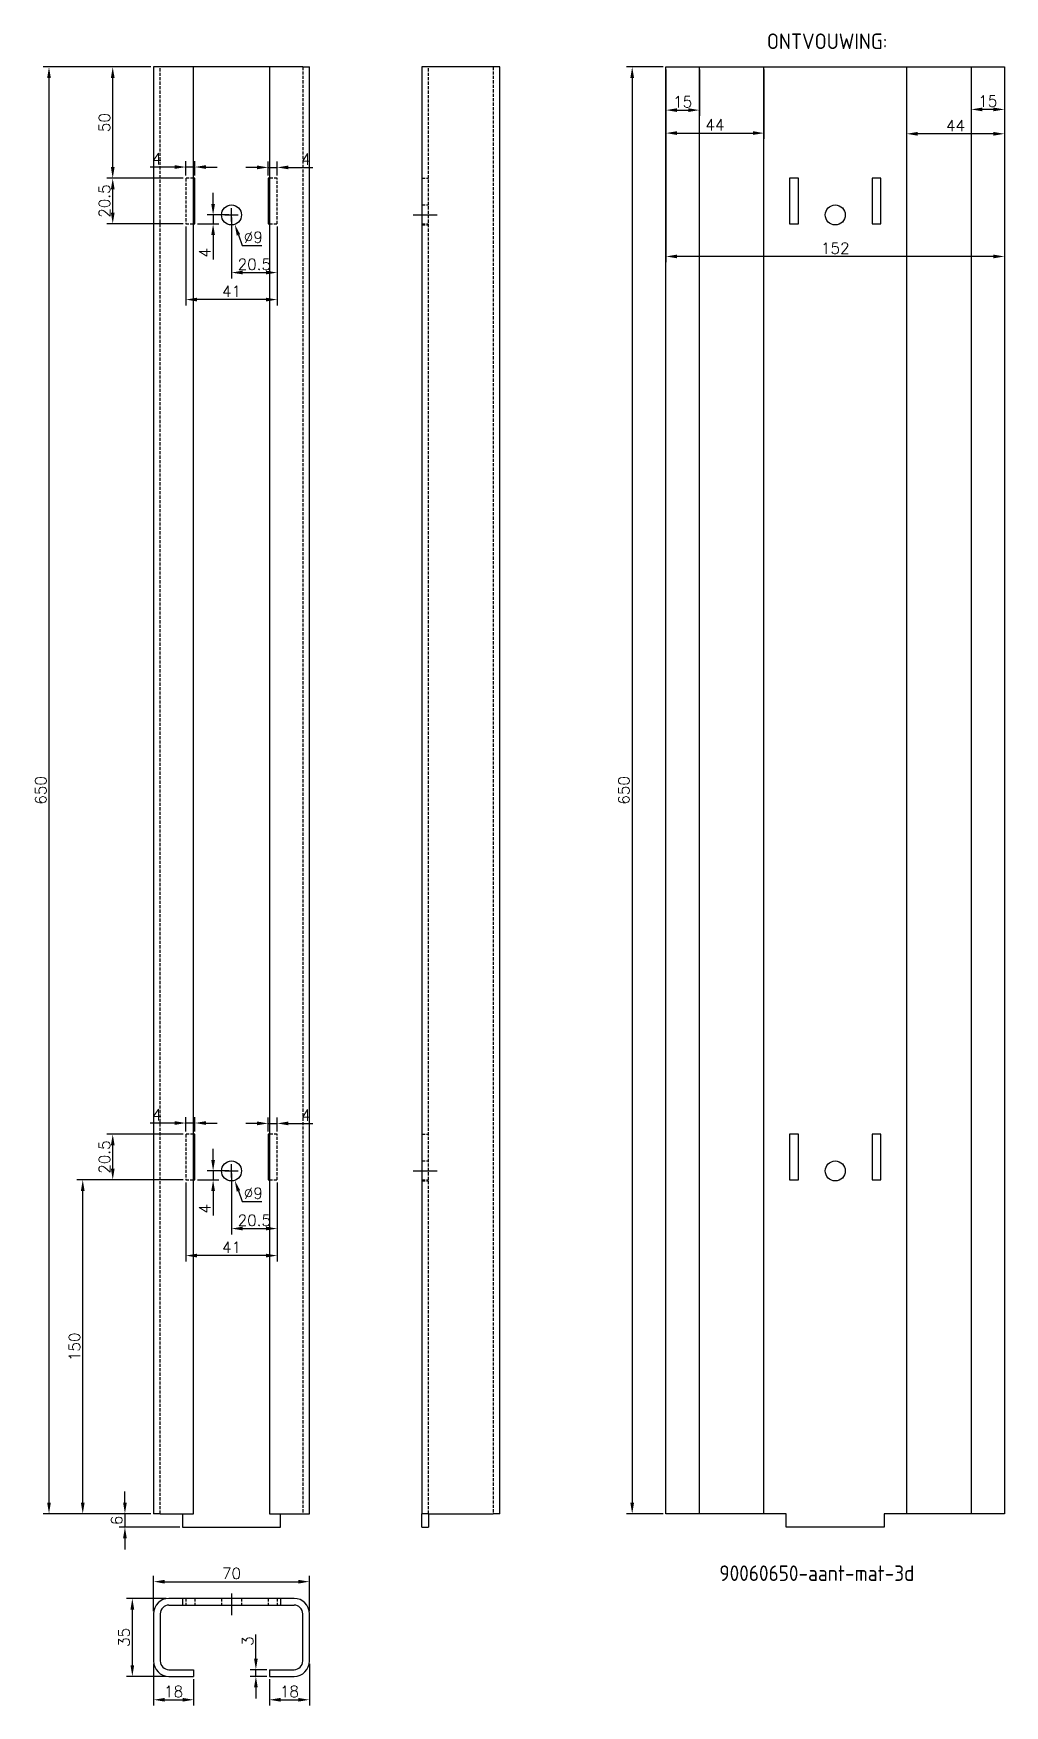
# Model space of a CAD drawing. Extents: x 3843 to 4279, y 414 to 1165.
import ezdxf

# ---------------------------------------------------------------- set-up
doc = ezdxf.new("R2010")
doc.units = 0
doc.linetypes.add('Aslijn', pattern=[28.575, 19.05, -3.175, 3.175, -3.175])
doc.linetypes.add('Streeplijn', pattern=[10, 7, -3])
doc.layers.get('DEFPOINTS').update_dxf_attribs({"linetype": 'CONTINUOUS'})
for name, color, linetype in [('50VOL', 13, 'CONTINUOUS'), ('70VOL', 5, 'CONTINUOUS'), ('7A', 4, 'Aslijn'), ('AM_3', 6, 'Streeplijn'), ('BRANDLIJN', 93, 'CONTINUOUS')]:
    doc.layers.add(name, color=color, linetype=linetype)
doc.styles.add('ROMANS', font='romans.shx')
doc.styles.get("Standard").update_dxf_attribs({"font": 'isocp.shx'})
doc.dimstyles.new('1_OP_02$0', dxfattribs={"dimscale": 2, "dimtxt": 2.5, "dimasz": 2.5, "dimexe": 1.3, "dimexo": 0.6, "dimgap": 0.6, "dimtad": 1, "dimdec": 1, "dimdsep": 46, "dimtxsty": 'ROMANS', "dimcen": -1.5, "dimclrd": 150, "dimclre": 150, "dimclrt": 5, "dimadec": 0, "dimazin": 0, "dimtfac": 1, "dimtdec": 1, "dimtmove": 0, "dimatfit": 3, "dimfxl": 0, "dimtolj": 1, "dimtzin": 0, "dimarcsym": 0})
doc.dimstyles.new('1_OP_02$3', dxfattribs={"dimscale": 2, "dimtxt": 2.5, "dimasz": 2.5, "dimexe": 1.3, "dimexo": 0.6, "dimgap": 0.6, "dimtad": 1, "dimtoh": 1, "dimdec": 1, "dimdsep": 46, "dimtxsty": 'ROMANS', "dimcen": -1.5, "dimclrd": 150, "dimclre": 150, "dimclrt": 5, "dimadec": 0, "dimazin": 0, "dimtfac": 1, "dimtdec": 1, "dimtofl": 0, "dimtmove": 0, "dimatfit": 0, "dimfxl": 0, "dimtolj": 1, "dimtzin": 0, "dimarcsym": 0})

# ---------------------------------------------------------------- blocks, each defined once
blk = doc.blocks.new('*D0')
at = {"layer": '70VOL', "color": 150, "lineweight": -2}
for p, q in [((3897.3, 456.6), (3897.3, 472.44)), ((3902.3, 469.84), (3962.3, 469.84)), ((3967.3, 456.6), (3967.3, 472.44))]:
    blk.add_line(p, q, dxfattribs=at)
at = {"layer": '70VOL', "color": 150}
for points in [[(3902.3, 470.67), (3902.3, 469), (3897.3, 469.84)], [(3962.3, 470.67), (3962.3, 469), (3967.3, 469.84)]]:
    blk.add_solid(points, dxfattribs=at)
at = {"layer": 'DEFPOINTS', "color": 0}
for p in [(3967.3, 469.84), (3897.3, 455.4), (3967.3, 455.4)]:
    blk.add_point(p, dxfattribs=at)
at = {"layer": '70VOL', "color": 5, "insert": (3932.3, 473.54), "char_height": 5, "attachment_point": 5, "style": 'ROMANS'}
blk.add_mtext('\\A1;70', dxfattribs=at)
blk = doc.blocks.new('*D1')
at = {"layer": '70VOL', "color": 150, "lineweight": -2}
for p, q in [((3903, 462.3), (3885.17, 462.3)), ((3887.77, 457.3), (3887.77, 432.3)), ((3903, 427.3), (3885.17, 427.3))]:
    blk.add_line(p, q, dxfattribs=at)
at = {"layer": '70VOL', "color": 150}
for points in [[(3886.94, 457.3), (3888.61, 457.3), (3887.77, 462.3)], [(3886.94, 432.3), (3888.61, 432.3), (3887.77, 427.3)]]:
    blk.add_solid(points, dxfattribs=at)
at = {"layer": 'DEFPOINTS', "color": 0}
for p in [(3904.2, 462.3), (3887.77, 427.3), (3904.2, 427.3)]:
    blk.add_point(p, dxfattribs=at)
at = {"layer": '70VOL', "color": 5, "insert": (3884.07, 444.8), "char_height": 5, "attachment_point": 5, "rotation": 90, "style": 'ROMANS'}
blk.add_mtext('\\A1;35', dxfattribs=at)
blk = doc.blocks.new('*D2')
at = {"layer": '70VOL', "color": 150, "lineweight": -2}
for p, q in [((3897.3, 433), (3897.3, 414.18)), ((3915.3, 426.1), (3915.3, 414.18)), ((3902.3, 416.78), (3910.3, 416.78))]:
    blk.add_line(p, q, dxfattribs=at)
at = {"layer": '70VOL', "color": 150}
for points in [[(3902.3, 417.61), (3902.3, 415.95), (3897.3, 416.78)], [(3910.3, 417.61), (3910.3, 415.95), (3915.3, 416.78)]]:
    blk.add_solid(points, dxfattribs=at)
at = {"layer": 'DEFPOINTS', "color": 0}
for p in [(3897.3, 434.2), (3915.3, 427.3), (3915.3, 416.78)]:
    blk.add_point(p, dxfattribs=at)
at = {"layer": '70VOL', "color": 5, "insert": (3906.3, 420.48), "char_height": 5, "attachment_point": 5, "style": 'ROMANS'}
blk.add_mtext('\\A1;18', dxfattribs=at)
blk = doc.blocks.new('*D3')
at = {"layer": '70VOL', "color": 150, "lineweight": -2}
for p, q in [((3967.3, 433), (3967.3, 414.18)), ((3949.3, 426.1), (3949.3, 414.18)), ((3954.3, 416.78), (3962.3, 416.78))]:
    blk.add_line(p, q, dxfattribs=at)
at = {"layer": '70VOL', "color": 150}
for points in [[(3954.3, 417.61), (3954.3, 415.95), (3949.3, 416.78)], [(3962.3, 417.61), (3962.3, 415.95), (3967.3, 416.78)]]:
    blk.add_solid(points, dxfattribs=at)
at = {"layer": 'DEFPOINTS', "color": 0}
for p in [(3967.3, 434.2), (3949.3, 427.3), (3967.3, 416.78)]:
    blk.add_point(p, dxfattribs=at)
at = {"layer": '70VOL', "color": 5, "insert": (3958.3, 420.48), "char_height": 5, "attachment_point": 5, "style": 'ROMANS'}
blk.add_mtext('\\A1;18', dxfattribs=at)
blk = doc.blocks.new('*D4')
at = {"layer": '70VOL', "color": 150, "lineweight": -2}
for p, q in [((3943.25, 435.3), (3943.25, 446.03)), ((3948.1, 430.3), (3940.65, 430.3)), ((3943.25, 427.3), (3943.25, 430.3)), ((3948.1, 427.3), (3940.65, 427.3)), ((3943.25, 422.3), (3943.25, 417.3))]:
    blk.add_line(p, q, dxfattribs=at)
at = {"layer": '70VOL', "color": 150}
for points in [[(3942.42, 435.3), (3944.08, 435.3), (3943.25, 430.3)], [(3942.42, 422.3), (3944.08, 422.3), (3943.25, 427.3)]]:
    blk.add_solid(points, dxfattribs=at)
at = {"layer": 'DEFPOINTS', "color": 0}
for p in [(3943.25, 430.3), (3949.3, 430.3), (3949.3, 427.3)]:
    blk.add_point(p, dxfattribs=at)
at = {"layer": '70VOL', "color": 5, "insert": (3939.55, 443.16), "char_height": 5, "attachment_point": 5, "rotation": 90, "style": 'ROMANS'}
blk.add_mtext('\\A1;3', dxfattribs=at)
blk = doc.blocks.new('*D5')
at = {"layer": '70VOL', "color": 150, "lineweight": -2}
for p, q in [((3929.3, 1083.85), (3935.3, 1083.85)), ((3932.3, 1080.85), (3932.3, 1086.85)), ((3935.42, 1074.88), (3937.05, 1070.15)), ((3937.05, 1070.15), (3945.87, 1070.15))]:
    blk.add_line(p, q, dxfattribs=at)
at = {"layer": '70VOL', "color": 150}
blk.add_solid([(3936.2, 1075.15), (3934.63, 1074.6), (3933.78, 1079.6)], dxfattribs=at)
at = {"layer": 'DEFPOINTS', "color": 0}
for p in [(3930.83, 1088.1), (3933.78, 1079.6)]:
    blk.add_point(p, dxfattribs=at)
at = {"layer": '70VOL', "color": 5, "insert": (3942.06, 1073.85), "char_height": 5, "attachment_point": 5, "style": 'ROMANS'}
blk.add_mtext('\\A1;∅9', dxfattribs=at)
blk = doc.blocks.new('*D6')
at = {"layer": '70VOL', "color": 150, "lineweight": -2}
for p, q in [((3932.3, 1082.65), (3932.3, 1055.38)), ((3952.8, 1078.65), (3952.8, 1055.38)), ((3937.3, 1057.98), (3947.8, 1057.98))]:
    blk.add_line(p, q, dxfattribs=at)
at = {"layer": '70VOL', "color": 150}
for points in [[(3937.3, 1058.82), (3937.3, 1057.15), (3932.3, 1057.98)], [(3947.8, 1058.82), (3947.8, 1057.15), (3952.8, 1057.98)]]:
    blk.add_solid(points, dxfattribs=at)
at = {"layer": 'DEFPOINTS', "color": 0}
for p in [(3932.3, 1083.85), (3952.8, 1079.85), (3952.8, 1057.98)]:
    blk.add_point(p, dxfattribs=at)
at = {"layer": '70VOL', "color": 5, "insert": (3942.55, 1061.68), "char_height": 5, "attachment_point": 5, "style": 'ROMANS'}
blk.add_mtext('\\A1;20.5', dxfattribs=at)
blk = doc.blocks.new('*D7')
at = {"layer": '70VOL', "color": 150, "lineweight": -2}
for p, q in [((3911.8, 1078.65), (3911.8, 1043.24)), ((3952.8, 1078.65), (3952.8, 1043.24)), ((3947.8, 1045.84), (3916.8, 1045.84))]:
    blk.add_line(p, q, dxfattribs=at)
at = {"layer": '70VOL', "color": 150}
for points in [[(3916.8, 1046.68), (3916.8, 1045.01), (3911.8, 1045.84)], [(3947.8, 1046.68), (3947.8, 1045.01), (3952.8, 1045.84)]]:
    blk.add_solid(points, dxfattribs=at)
at = {"layer": 'DEFPOINTS', "color": 0}
for p in [(3911.8, 1079.85), (3952.8, 1079.85), (3911.8, 1045.84)]:
    blk.add_point(p, dxfattribs=at)
at = {"layer": '70VOL', "color": 5, "insert": (3932.3, 1049.54), "char_height": 5, "attachment_point": 5, "style": 'ROMANS'}
blk.add_mtext('\\A1;41', dxfattribs=at)
blk = doc.blocks.new('*D8')
at = {"layer": '70VOL', "color": 150, "lineweight": -2}
for p, q in [((3906.8, 1105.4), (3895.83, 1105.4)), ((3911.8, 1101.55), (3911.8, 1108)), ((3915.8, 1105.4), (3911.8, 1105.4)), ((3915.8, 1101.55), (3915.8, 1108)), ((3920.8, 1105.4), (3925.8, 1105.4))]:
    blk.add_line(p, q, dxfattribs=at)
at = {"layer": '70VOL', "color": 150}
for points in [[(3906.8, 1106.23), (3906.8, 1104.57), (3911.8, 1105.4)], [(3920.8, 1106.23), (3920.8, 1104.57), (3915.8, 1105.4)]]:
    blk.add_solid(points, dxfattribs=at)
at = {"layer": 'DEFPOINTS', "color": 0}
for p in [(3911.8, 1105.4), (3911.8, 1100.35), (3915.8, 1100.35)]:
    blk.add_point(p, dxfattribs=at)
at = {"layer": '70VOL', "color": 5, "insert": (3898.82, 1109.1), "char_height": 5, "attachment_point": 5, "style": 'ROMANS'}
blk.add_mtext('\\A1;4', dxfattribs=at)
blk = doc.blocks.new('*D9')
at = {"layer": '70VOL', "color": 150, "lineweight": -2}
for p, q in [((3943.8, 1105.22), (3938.8, 1105.22)), ((3948.8, 1101.55), (3948.8, 1107.82)), ((3948.8, 1105.22), (3952.8, 1105.22)), ((3952.8, 1101.55), (3952.8, 1107.82)), ((3957.8, 1105.22), (3968.78, 1105.22))]:
    blk.add_line(p, q, dxfattribs=at)
at = {"layer": '70VOL', "color": 150}
for points in [[(3943.8, 1106.06), (3943.8, 1104.39), (3948.8, 1105.22)], [(3957.8, 1106.06), (3957.8, 1104.39), (3952.8, 1105.22)]]:
    blk.add_solid(points, dxfattribs=at)
at = {"layer": 'DEFPOINTS', "color": 0}
for p in [(3952.8, 1105.22), (3948.8, 1100.35), (3952.8, 1100.35)]:
    blk.add_point(p, dxfattribs=at)
at = {"layer": '70VOL', "color": 5, "insert": (3965.79, 1108.92), "char_height": 5, "attachment_point": 5, "style": 'ROMANS'}
blk.add_mtext('\\A1;4', dxfattribs=at)
blk = doc.blocks.new('*D10')
at = {"layer": '70VOL', "color": 150, "lineweight": -2}
for p, q in [((3910.6, 1100.35), (3876.37, 1100.35)), ((3878.97, 1084.85), (3878.97, 1095.35)), ((3910.6, 1079.85), (3876.37, 1079.85))]:
    blk.add_line(p, q, dxfattribs=at)
at = {"layer": '70VOL', "color": 150}
for points in [[(3878.14, 1095.35), (3879.81, 1095.35), (3878.97, 1100.35)], [(3878.14, 1084.85), (3879.81, 1084.85), (3878.97, 1079.85)]]:
    blk.add_solid(points, dxfattribs=at)
at = {"layer": 'DEFPOINTS', "color": 0}
for p in [(3878.97, 1100.35), (3911.8, 1100.35), (3911.8, 1079.85)]:
    blk.add_point(p, dxfattribs=at)
at = {"layer": '70VOL', "color": 5, "insert": (3875.27, 1090.1), "char_height": 5, "attachment_point": 5, "rotation": 90, "style": 'ROMANS'}
blk.add_mtext('\\A1;20.5', dxfattribs=at)
blk = doc.blocks.new('*D11')
at = {"layer": '70VOL', "color": 150, "lineweight": -2}
for p, q in [((3924.04, 1088.85), (3924.04, 1093.85)), ((3931.1, 1083.85), (3921.44, 1083.85)), ((3924.04, 1083.85), (3924.04, 1079.85)), ((3917, 1079.85), (3926.64, 1079.85)), ((3924.04, 1074.85), (3924.04, 1063.88))]:
    blk.add_line(p, q, dxfattribs=at)
at = {"layer": '70VOL', "color": 150}
for points in [[(3923.21, 1088.85), (3924.87, 1088.85), (3924.04, 1083.85)], [(3923.21, 1074.85), (3924.87, 1074.85), (3924.04, 1079.85)]]:
    blk.add_solid(points, dxfattribs=at)
at = {"layer": 'DEFPOINTS', "color": 0}
for p in [(3932.3, 1083.85), (3915.8, 1079.85), (3924.04, 1079.85)]:
    blk.add_point(p, dxfattribs=at)
at = {"layer": '70VOL', "color": 5, "insert": (3920.34, 1066.87), "char_height": 5, "attachment_point": 5, "rotation": 90, "style": 'ROMANS'}
blk.add_mtext('\\A1;4', dxfattribs=at)
blk = doc.blocks.new('*D12')
at = {"layer": '70VOL', "color": 150, "lineweight": -2}
for p, q in [((3929.3, 654.35), (3935.3, 654.35)), ((3932.3, 651.35), (3932.3, 657.35)), ((3935.42, 645.38), (3937.05, 640.65)), ((3937.05, 640.65), (3945.87, 640.65))]:
    blk.add_line(p, q, dxfattribs=at)
at = {"layer": '70VOL', "color": 150}
blk.add_solid([(3936.2, 645.65), (3934.63, 645.1), (3933.78, 650.1)], dxfattribs=at)
at = {"layer": 'DEFPOINTS', "color": 0}
for p in [(3930.83, 658.6), (3933.78, 650.1)]:
    blk.add_point(p, dxfattribs=at)
at = {"layer": '70VOL', "color": 5, "insert": (3942.06, 644.35), "char_height": 5, "attachment_point": 5, "style": 'ROMANS'}
blk.add_mtext('\\A1;∅9', dxfattribs=at)
blk = doc.blocks.new('*D13')
at = {"layer": '70VOL', "color": 150, "lineweight": -2}
for p, q in [((3932.3, 653.15), (3932.3, 625.88)), ((3952.8, 649.15), (3952.8, 625.88)), ((3937.3, 628.48), (3947.8, 628.48))]:
    blk.add_line(p, q, dxfattribs=at)
at = {"layer": '70VOL', "color": 150}
for points in [[(3937.3, 629.32), (3937.3, 627.65), (3932.3, 628.48)], [(3947.8, 629.32), (3947.8, 627.65), (3952.8, 628.48)]]:
    blk.add_solid(points, dxfattribs=at)
at = {"layer": 'DEFPOINTS', "color": 0}
for p in [(3932.3, 654.35), (3952.8, 650.35), (3952.8, 628.48)]:
    blk.add_point(p, dxfattribs=at)
at = {"layer": '70VOL', "color": 5, "insert": (3942.55, 632.18), "char_height": 5, "attachment_point": 5, "style": 'ROMANS'}
blk.add_mtext('\\A1;20.5', dxfattribs=at)
blk = doc.blocks.new('*D14')
at = {"layer": '70VOL', "color": 150, "lineweight": -2}
for p, q in [((3911.8, 649.15), (3911.8, 613.74)), ((3952.8, 649.15), (3952.8, 613.74)), ((3947.8, 616.34), (3916.8, 616.34))]:
    blk.add_line(p, q, dxfattribs=at)
at = {"layer": '70VOL', "color": 150}
for points in [[(3916.8, 617.18), (3916.8, 615.51), (3911.8, 616.34)], [(3947.8, 617.18), (3947.8, 615.51), (3952.8, 616.34)]]:
    blk.add_solid(points, dxfattribs=at)
at = {"layer": 'DEFPOINTS', "color": 0}
for p in [(3911.8, 650.35), (3952.8, 650.35), (3911.8, 616.34)]:
    blk.add_point(p, dxfattribs=at)
at = {"layer": '70VOL', "color": 5, "insert": (3932.3, 620.04), "char_height": 5, "attachment_point": 5, "style": 'ROMANS'}
blk.add_mtext('\\A1;41', dxfattribs=at)
blk = doc.blocks.new('*D15')
at = {"layer": '70VOL', "color": 150, "lineweight": -2}
for p, q in [((3911.8, 672.05), (3911.8, 678.5)), ((3915.8, 672.05), (3915.8, 678.5)), ((3906.8, 675.9), (3895.83, 675.9)), ((3915.8, 675.9), (3911.8, 675.9)), ((3920.8, 675.9), (3925.8, 675.9))]:
    blk.add_line(p, q, dxfattribs=at)
at = {"layer": '70VOL', "color": 150}
for points in [[(3906.8, 676.73), (3906.8, 675.07), (3911.8, 675.9)], [(3920.8, 676.73), (3920.8, 675.07), (3915.8, 675.9)]]:
    blk.add_solid(points, dxfattribs=at)
at = {"layer": 'DEFPOINTS', "color": 0}
for p in [(3911.8, 675.9), (3911.8, 670.85), (3915.8, 670.85)]:
    blk.add_point(p, dxfattribs=at)
at = {"layer": '70VOL', "color": 5, "insert": (3898.82, 679.6), "char_height": 5, "attachment_point": 5, "style": 'ROMANS'}
blk.add_mtext('\\A1;4', dxfattribs=at)
blk = doc.blocks.new('*D16')
at = {"layer": '70VOL', "color": 150, "lineweight": -2}
for p, q in [((3948.8, 672.05), (3948.8, 678.32)), ((3952.8, 672.05), (3952.8, 678.32)), ((3943.8, 675.72), (3938.8, 675.72)), ((3948.8, 675.72), (3952.8, 675.72)), ((3957.8, 675.72), (3968.78, 675.72))]:
    blk.add_line(p, q, dxfattribs=at)
at = {"layer": '70VOL', "color": 150}
for points in [[(3943.8, 676.56), (3943.8, 674.89), (3948.8, 675.72)], [(3957.8, 676.56), (3957.8, 674.89), (3952.8, 675.72)]]:
    blk.add_solid(points, dxfattribs=at)
at = {"layer": 'DEFPOINTS', "color": 0}
for p in [(3948.8, 670.85), (3952.8, 675.72), (3952.8, 670.85)]:
    blk.add_point(p, dxfattribs=at)
at = {"layer": '70VOL', "color": 5, "insert": (3965.79, 679.42), "char_height": 5, "attachment_point": 5, "style": 'ROMANS'}
blk.add_mtext('\\A1;4', dxfattribs=at)
blk = doc.blocks.new('*D17')
at = {"layer": '70VOL', "color": 150, "lineweight": -2}
for p, q in [((3910.6, 670.85), (3876.37, 670.85)), ((3878.97, 655.35), (3878.97, 665.85)), ((3910.6, 650.35), (3876.37, 650.35))]:
    blk.add_line(p, q, dxfattribs=at)
at = {"layer": '70VOL', "color": 150}
for points in [[(3878.14, 665.85), (3879.81, 665.85), (3878.97, 670.85)], [(3878.14, 655.35), (3879.81, 655.35), (3878.97, 650.35)]]:
    blk.add_solid(points, dxfattribs=at)
at = {"layer": 'DEFPOINTS', "color": 0}
for p in [(3878.97, 670.85), (3911.8, 670.85), (3911.8, 650.35)]:
    blk.add_point(p, dxfattribs=at)
at = {"layer": '70VOL', "color": 5, "insert": (3875.27, 660.6), "char_height": 5, "attachment_point": 5, "rotation": 90, "style": 'ROMANS'}
blk.add_mtext('\\A1;20.5', dxfattribs=at)
blk = doc.blocks.new('*D18')
at = {"layer": '70VOL', "color": 150, "lineweight": -2}
for p, q in [((3924.04, 659.35), (3924.04, 664.35)), ((3931.1, 654.35), (3921.44, 654.35)), ((3924.04, 654.35), (3924.04, 650.35)), ((3917, 650.35), (3926.64, 650.35)), ((3924.04, 645.35), (3924.04, 634.38))]:
    blk.add_line(p, q, dxfattribs=at)
at = {"layer": '70VOL', "color": 150}
for points in [[(3923.21, 659.35), (3924.87, 659.35), (3924.04, 654.35)], [(3923.21, 645.35), (3924.87, 645.35), (3924.04, 650.35)]]:
    blk.add_solid(points, dxfattribs=at)
at = {"layer": 'DEFPOINTS', "color": 0}
for p in [(3932.3, 654.35), (3915.8, 650.35), (3924.04, 650.35)]:
    blk.add_point(p, dxfattribs=at)
at = {"layer": '70VOL', "color": 5, "insert": (3920.34, 637.37), "char_height": 5, "attachment_point": 5, "rotation": 90, "style": 'ROMANS'}
blk.add_mtext('\\A1;4', dxfattribs=at)
blk = doc.blocks.new('*D19')
at = {"layer": '70VOL', "color": 150, "lineweight": -2}
for p, q in [((3884.45, 505.35), (3884.45, 510.35)), ((3896.1, 500.35), (3881.85, 500.35)), ((3884.45, 500.35), (3884.45, 494.35)), ((3909.1, 494.35), (3881.85, 494.35)), ((3884.45, 489.35), (3884.45, 484.35))]:
    blk.add_line(p, q, dxfattribs=at)
at = {"layer": '70VOL', "color": 150}
for points in [[(3883.62, 505.35), (3885.28, 505.35), (3884.45, 500.35)], [(3883.62, 489.35), (3885.28, 489.35), (3884.45, 494.35)]]:
    blk.add_solid(points, dxfattribs=at)
at = {"layer": 'DEFPOINTS', "color": 0}
for p in [(3897.3, 500.35), (3884.45, 494.35), (3910.3, 494.35)]:
    blk.add_point(p, dxfattribs=at)
at = {"layer": '70VOL', "color": 5, "insert": (3880.75, 497.35), "char_height": 5, "attachment_point": 5, "rotation": 90, "style": 'ROMANS'}
blk.add_mtext('\\A1;6', dxfattribs=at)
blk = doc.blocks.new('*D20')
at = {"layer": '70VOL', "color": 150, "lineweight": -2}
for p, q in [((3896.1, 1150.35), (3847.76, 1150.35)), ((3850.36, 505.35), (3850.36, 1145.35)), ((3896.1, 500.35), (3847.76, 500.35))]:
    blk.add_line(p, q, dxfattribs=at)
at = {"layer": '70VOL', "color": 150}
for points in [[(3849.52, 1145.35), (3851.19, 1145.35), (3850.36, 1150.35)], [(3849.52, 505.35), (3851.19, 505.35), (3850.36, 500.35)]]:
    blk.add_solid(points, dxfattribs=at)
at = {"layer": 'DEFPOINTS', "color": 0}
for p in [(3850.36, 1150.35), (3897.3, 1150.35), (3897.3, 500.35)]:
    blk.add_point(p, dxfattribs=at)
at = {"layer": '70VOL', "color": 5, "insert": (3846.66, 825.35), "char_height": 5, "attachment_point": 5, "rotation": 90, "style": 'ROMANS'}
blk.add_mtext('\\A1;650', dxfattribs=at)
blk = doc.blocks.new('*D21')
at = {"layer": '70VOL', "color": 150, "lineweight": -2}
for p, q in [((3910.6, 650.35), (3862.91, 650.35)), ((3865.51, 505.35), (3865.51, 645.35)), ((3896.1, 500.35), (3862.91, 500.35))]:
    blk.add_line(p, q, dxfattribs=at)
at = {"layer": '70VOL', "color": 150}
for points in [[(3864.68, 645.35), (3866.35, 645.35), (3865.51, 650.35)], [(3864.68, 505.35), (3866.35, 505.35), (3865.51, 500.35)]]:
    blk.add_solid(points, dxfattribs=at)
at = {"layer": 'DEFPOINTS', "color": 0}
for p in [(3865.51, 650.35), (3911.8, 650.35), (3897.3, 500.35)]:
    blk.add_point(p, dxfattribs=at)
at = {"layer": '70VOL', "color": 5, "insert": (3861.81, 575.35), "char_height": 5, "attachment_point": 5, "rotation": 90, "style": 'ROMANS'}
blk.add_mtext('\\A1;150', dxfattribs=at)
blk = doc.blocks.new('*D22')
at = {"layer": '70VOL', "color": 150, "lineweight": -2}
for p, q in [((3896.1, 1150.35), (3876.37, 1150.35)), ((3878.97, 1105.35), (3878.97, 1145.35)), ((3910.6, 1100.35), (3876.37, 1100.35))]:
    blk.add_line(p, q, dxfattribs=at)
at = {"layer": '70VOL', "color": 150}
for points in [[(3878.14, 1145.35), (3879.81, 1145.35), (3878.97, 1150.35)], [(3878.14, 1105.35), (3879.81, 1105.35), (3878.97, 1100.35)]]:
    blk.add_solid(points, dxfattribs=at)
at = {"layer": 'DEFPOINTS', "color": 0}
for p in [(3878.97, 1150.35), (3897.3, 1150.35), (3911.8, 1100.35)]:
    blk.add_point(p, dxfattribs=at)
at = {"layer": '70VOL', "color": 5, "insert": (3875.27, 1125.35), "char_height": 5, "attachment_point": 5, "rotation": 90, "style": 'ROMANS'}
blk.add_mtext('\\A1;50', dxfattribs=at)
blk = doc.blocks.new('*D23')
at = {"layer": '70VOL', "color": 150, "lineweight": -2}
for p, q in [((4127.38, 1149.15), (4127.38, 1128.36)), ((4142.38, 1149.15), (4142.38, 1128.36)), ((4132.38, 1130.96), (4137.38, 1130.96))]:
    blk.add_line(p, q, dxfattribs=at)
at = {"layer": '70VOL', "color": 150}
for points in [[(4132.38, 1131.79), (4132.38, 1130.12), (4127.38, 1130.96)], [(4137.38, 1131.79), (4137.38, 1130.12), (4142.38, 1130.96)]]:
    blk.add_solid(points, dxfattribs=at)
at = {"layer": 'DEFPOINTS', "color": 0}
for p in [(4127.38, 1150.35), (4142.38, 1150.35), (4142.38, 1130.96)]:
    blk.add_point(p, dxfattribs=at)
at = {"layer": '70VOL', "color": 5, "insert": (4134.88, 1134.66), "char_height": 5, "attachment_point": 5, "style": 'ROMANS'}
blk.add_mtext('\\A1;15', dxfattribs=at)
blk = doc.blocks.new('*D24')
at = {"layer": '70VOL', "color": 150, "lineweight": -2}
for p, q in [((4127.38, 1149.15), (4127.38, 1118.04)), ((4171.39, 1149.15), (4171.39, 1118.04)), ((4132.38, 1120.64), (4166.39, 1120.64))]:
    blk.add_line(p, q, dxfattribs=at)
at = {"layer": '70VOL', "color": 150}
for points in [[(4132.38, 1121.48), (4132.38, 1119.81), (4127.38, 1120.64)], [(4166.39, 1121.48), (4166.39, 1119.81), (4171.39, 1120.64)]]:
    blk.add_solid(points, dxfattribs=at)
at = {"layer": 'DEFPOINTS', "color": 0}
for p in [(4127.38, 1150.35), (4171.39, 1150.35), (4171.39, 1120.64)]:
    blk.add_point(p, dxfattribs=at)
at = {"layer": '70VOL', "color": 5, "insert": (4149.38, 1124.34), "char_height": 5, "attachment_point": 5, "style": 'ROMANS'}
blk.add_mtext('\\A1;44', dxfattribs=at)
blk = doc.blocks.new('*D25')
at = {"layer": '70VOL', "color": 150, "lineweight": -2}
for p, q in [((4264.39, 1149.15), (4264.39, 1128.68)), ((4279.4, 1149.15), (4279.4, 1128.68)), ((4274.4, 1131.28), (4269.39, 1131.28))]:
    blk.add_line(p, q, dxfattribs=at)
at = {"layer": '70VOL', "color": 150}
for points in [[(4269.39, 1132.11), (4269.39, 1130.45), (4264.39, 1131.28)], [(4274.4, 1132.11), (4274.4, 1130.45), (4279.4, 1131.28)]]:
    blk.add_solid(points, dxfattribs=at)
at = {"layer": 'DEFPOINTS', "color": 0}
for p in [(4264.39, 1150.35), (4279.4, 1150.35), (4264.39, 1131.28)]:
    blk.add_point(p, dxfattribs=at)
at = {"layer": '70VOL', "color": 5, "insert": (4271.9, 1134.98), "char_height": 5, "attachment_point": 5, "style": 'ROMANS'}
blk.add_mtext('\\A1;15', dxfattribs=at)
blk = doc.blocks.new('*D26')
at = {"layer": '70VOL', "color": 150, "lineweight": -2}
for p, q in [((4235.39, 1149.15), (4235.39, 1117.72)), ((4279.4, 1149.15), (4279.4, 1117.72)), ((4274.4, 1120.32), (4240.39, 1120.32))]:
    blk.add_line(p, q, dxfattribs=at)
at = {"layer": '70VOL', "color": 150}
for points in [[(4240.39, 1121.16), (4240.39, 1119.49), (4235.39, 1120.32)], [(4274.4, 1121.16), (4274.4, 1119.49), (4279.4, 1120.32)]]:
    blk.add_solid(points, dxfattribs=at)
at = {"layer": 'DEFPOINTS', "color": 0}
for p in [(4235.39, 1150.35), (4279.4, 1150.35), (4235.39, 1120.32)]:
    blk.add_point(p, dxfattribs=at)
at = {"layer": '70VOL', "color": 5, "insert": (4257.39, 1124.02), "char_height": 5, "attachment_point": 5, "style": 'ROMANS'}
blk.add_mtext('\\A1;44', dxfattribs=at)
blk = doc.blocks.new('*D27')
at = {"layer": '70VOL', "color": 150, "lineweight": -2}
for p, q in [((4127.38, 1149.15), (4127.38, 1062.61)), ((4279.4, 1149.15), (4279.4, 1062.61)), ((4274.4, 1065.21), (4132.38, 1065.21))]:
    blk.add_line(p, q, dxfattribs=at)
at = {"layer": '70VOL', "color": 150}
for points in [[(4132.38, 1066.05), (4132.38, 1064.38), (4127.38, 1065.21)], [(4274.4, 1066.05), (4274.4, 1064.38), (4279.4, 1065.21)]]:
    blk.add_solid(points, dxfattribs=at)
at = {"layer": 'DEFPOINTS', "color": 0}
for p in [(4127.38, 1150.35), (4279.4, 1150.35), (4127.38, 1065.21)]:
    blk.add_point(p, dxfattribs=at)
at = {"layer": '70VOL', "color": 5, "insert": (4203.39, 1068.91), "char_height": 5, "attachment_point": 5, "style": 'ROMANS'}
blk.add_mtext('\\A1;152', dxfattribs=at)
blk = doc.blocks.new('*D28')
at = {"layer": '70VOL', "color": 150, "lineweight": -2}
for p, q in [((4126.18, 1150.35), (4109.61, 1150.35)), ((4112.21, 1145.35), (4112.21, 505.35)), ((4126.18, 500.35), (4109.61, 500.35))]:
    blk.add_line(p, q, dxfattribs=at)
at = {"layer": '70VOL', "color": 150}
for points in [[(4111.38, 1145.35), (4113.05, 1145.35), (4112.21, 1150.35)], [(4111.38, 505.35), (4113.05, 505.35), (4112.21, 500.35)]]:
    blk.add_solid(points, dxfattribs=at)
at = {"layer": 'DEFPOINTS', "color": 0}
for p in [(4127.38, 1150.35), (4112.21, 500.35), (4127.38, 500.35)]:
    blk.add_point(p, dxfattribs=at)
at = {"layer": '70VOL', "color": 5, "insert": (4108.51, 825.35), "char_height": 5, "attachment_point": 5, "rotation": 90, "style": 'ROMANS'}
blk.add_mtext('\\A1;650', dxfattribs=at)

msp = doc.modelspace()

# ---------------------------------------------------------------- linework, layer by layer
at = {"layer": '50VOL', "ltscale": 0.2}
for p, q in [((3897.3, 1150.35), (3897.3, 500.35)), ((3900.31, 1150.35), (3897.3, 1150.35)), ((3915.3, 1150.35), (3900.31, 1150.35)), ((3949.3, 1150.35), (3915.3, 1150.35)), ((3915.3, 500.35), (3915.3, 1150.35)), ((3964.3, 1150.35), (3949.3, 1150.35)), ((3949.3, 1150.35), (3949.3, 500.35)), ((3964.3, 1150.35), (3967.3, 1150.35)), ((3967.3, 500.35), (3967.3, 1150.35)), ((4017.82, 1150.35), (4017.82, 500.35)), ((4020.82, 1150.35), (4017.82, 1150.35)), ((4049.82, 1150.35), (4020.82, 1150.35)), ((4052.82, 1150.35), (4049.82, 1150.35)), ((4052.82, 500.35), (4052.82, 1150.35)), ((4127.38, 500.35), (4127.38, 1150.35)), ((4127.38, 1150.35), (4279.4, 1150.35)), ((4127.38, 1150.35), (4279.4, 1150.35)), ((4142.38, 500.35), (4142.38, 1150.35)), ((4171.39, 500.35), (4171.39, 1150.35)), ((4235.39, 1150.35), (4235.39, 500.35)), ((4264.39, 1150.35), (4264.39, 500.35)), ((4279.4, 1150.35), (4279.4, 500.35)), ((3915.8, 1100.35), (3915.3, 1100.35)), ((3915.8, 1079.85), (3915.8, 1100.35)), ((3948.8, 1100.38), (3948.8, 1079.85)), ((3949.3, 1100.38), (3948.8, 1100.38)), ((4186.89, 1100.38), (4182.89, 1100.38)), ((4182.89, 1100.38), (4182.89, 1079.85)), ((4186.89, 1079.85), (4186.89, 1100.38)), ((4223.89, 1100.35), (4219.89, 1100.35)), ((4219.89, 1100.35), (4219.89, 1079.85)), ((4223.89, 1079.85), (4223.89, 1100.35)), ((3915.3, 1079.85), (3915.8, 1079.85)), ((3948.8, 1079.85), (3949.3, 1079.85)), ((4182.89, 1079.85), (4186.89, 1079.85)), ((4219.89, 1079.85), (4223.89, 1079.85)), ((3915.8, 670.85), (3915.3, 670.85)), ((3915.8, 650.35), (3915.8, 670.85)), ((3949.3, 670.85), (3948.8, 670.85)), ((3948.8, 670.85), (3948.8, 650.35)), ((4182.89, 670.85), (4182.89, 650.35)), ((4186.89, 670.85), (4182.89, 670.85)), ((4186.89, 650.35), (4186.89, 670.85)), ((4223.89, 670.85), (4219.89, 670.85)), ((4219.89, 670.85), (4219.89, 650.35)), ((4223.89, 650.35), (4223.89, 670.85)), ((3915.3, 650.35), (3915.8, 650.35)), ((3948.8, 650.35), (3949.3, 650.35)), ((4182.89, 650.35), (4186.89, 650.35)), ((4219.89, 650.35), (4223.89, 650.35)), ((3900.31, 500.35), (3897.3, 500.35)), ((3900.31, 500.35), (3915.3, 500.35)), ((3910.3, 500.35), (3910.3, 494.35)), ((3949.3, 500.35), (3964.3, 500.35)), ((3954.3, 494.35), (3954.3, 500.35)), ((3964.3, 500.35), (3967.3, 500.35)), ((4020.82, 500.35), (4017.82, 500.35)), ((4017.82, 494.35), (4017.82, 500.35)), ((4020.82, 500.35), (4049.82, 500.35)), ((4020.82, 500.35), (4020.82, 494.35)), ((4052.82, 500.35), (4049.82, 500.35)), ((4181.39, 500.35), (4127.38, 500.35)), ((4181.39, 494.35), (4181.39, 500.35)), ((4279.4, 500.35), (4225.39, 500.35)), ((4225.39, 500.35), (4225.39, 494.35)), ((3910.3, 494.35), (3954.3, 494.35)), ((4017.82, 494.35), (4020.82, 494.35)), ((4225.39, 494.35), (4181.39, 494.35)), ((3910.3, 462.3), (3904.2, 462.3)), ((3904.2, 459.3), (3910.3, 459.3)), ((3954.3, 462.3), (3910.3, 462.3)), ((3910.3, 462.3), (3910.3, 459.3)), ((3910.3, 459.3), (3954.3, 459.3)), ((3960.4, 462.3), (3954.3, 462.3)), ((3954.3, 462.3), (3954.3, 459.3)), ((3954.3, 459.3), (3960.4, 459.3)), ((3897.3, 455.4), (3897.3, 434.2)), ((3900.3, 455.4), (3900.3, 434.2)), ((3964.3, 434.2), (3964.3, 455.4)), ((3967.3, 434.2), (3967.3, 455.4)), ((3904.2, 430.3), (3915.3, 430.3)), ((3915.3, 430.3), (3915.3, 427.3)), ((3949.3, 430.3), (3960.4, 430.3)), ((3949.3, 430.3), (3949.3, 427.3)), ((3904.2, 427.3), (3915.3, 427.3)), ((3949.3, 427.3), (3960.4, 427.3))]:
    msp.add_line(p, q, dxfattribs=at)
for centre in [(3932.3, 1083.85), (4203.39, 1083.85), (3932.3, 654.35), (4203.39, 654.35)]:
    msp.add_circle(centre, 4.5, dxfattribs=at)
for centre, radius, start, end in [((3904.2, 455.4), 6.9, 90, 180), ((3904.2, 455.4), 3.9, 90, 180), ((3960.4, 455.4), 6.9, 0, 90), ((3960.4, 455.4), 3.9, 0, 90), ((3904.2, 434.2), 6.9, 180, 270), ((3904.2, 434.2), 3.9, 180, 270), ((3960.4, 434.2), 3.9, 270, 0), ((3960.4, 434.2), 6.9, 270, 0)]:
    msp.add_arc(centre, radius, start, end, dxfattribs=at)
at = {"layer": '7A'}
for p, q in [((4013.86, 1083.85), (4024.58, 1083.85)), ((4013.86, 654.35), (4024.58, 654.35)), ((3932.3, 464.49), (3932.3, 454.72))]:
    msp.add_line(p, q, dxfattribs=at)
at = {"layer": 'AM_3', "ltscale": 0.2}
for p, q in [((3900.3, 500.35), (3900.3, 1150.35)), ((3964.3, 1150.35), (3964.3, 500.35)), ((4020.82, 500.35), (4020.82, 1150.35)), ((4049.82, 1150.35), (4049.82, 500.35)), ((3911.8, 1100.35), (3911.8, 1079.85)), ((3915.3, 1100.35), (3911.8, 1100.35)), ((3952.8, 1100.38), (3949.3, 1100.38)), ((3952.8, 1079.85), (3952.8, 1100.38)), ((4017.82, 1100.38), (4020.82, 1100.38)), ((4017.82, 1100.35), (4020.82, 1100.35)), ((4017.82, 1088.35), (4020.82, 1088.35)), ((3911.8, 1079.85), (3915.3, 1079.85)), ((3949.3, 1079.85), (3952.8, 1079.85)), ((4017.82, 1079.85), (4020.82, 1079.85)), ((4017.82, 1079.35), (4020.82, 1079.35)), ((3911.8, 670.85), (3911.8, 650.35)), ((3915.3, 670.85), (3911.8, 670.85)), ((3952.8, 670.85), (3949.3, 670.85)), ((3952.8, 650.35), (3952.8, 670.85)), ((4017.82, 670.85), (4020.82, 670.85)), ((4017.82, 658.85), (4020.82, 658.85)), ((3911.8, 650.35), (3915.3, 650.35)), ((3949.3, 650.35), (3952.8, 650.35)), ((4017.82, 650.35), (4020.82, 650.35)), ((4017.82, 649.85), (4020.82, 649.85)), ((3911.8, 462.3), (3911.8, 459.3)), ((3915.8, 462.3), (3915.8, 459.3)), ((3927.8, 462.3), (3927.8, 459.3)), ((3936.8, 462.3), (3936.8, 459.3)), ((3948.8, 462.3), (3948.8, 459.3)), ((3952.8, 462.3), (3952.8, 459.3))]:
    msp.add_line(p, q, dxfattribs=at)

# ---------------------------------------------------------------- texts
at = {"layer": '70VOL', "ltscale": 0.2}
msp.add_text('ONTVOUWING:', height=7, dxfattribs=at).set_placement((4172.7, 1158.39, 10.81))
at = {"layer": 'BRANDLIJN', "ltscale": 0.2}
msp.add_text('90060650-aant-mat-3d', height=7, dxfattribs=at).set_placement((4151.33, 470.14, 10.81))

# ---------------------------------------------------------------- dimensions: what is measured, and where the dimension line sits
at = {"layer": '70VOL'}
for base, p1, p2, picture, middle in [((3850.36, 1150.35), (3897.3, 500.35), (3897.3, 1150.35), '*D20', (3846.66, 825.35)), ((3878.97, 1150.35), (3911.8, 1100.35), (3897.3, 1150.35), '*D22', (3875.27, 1125.35)), ((4112.21, 500.35), (4127.38, 1150.35), (4127.38, 500.35), '*D28', (4108.51, 825.35)), ((3878.97, 1100.35), (3911.8, 1079.85), (3911.8, 1100.35), '*D10', (3875.27, 1090.1)), ((3924.04, 1079.85), (3932.3, 1083.85), (3915.8, 1079.85), '*D11', (3920.34, 1066.87)), ((3878.97, 670.85), (3911.8, 650.35), (3911.8, 670.85), '*D17', (3875.27, 660.6)), ((3924.04, 650.35), (3932.3, 654.35), (3915.8, 650.35), '*D18', (3920.34, 637.37)), ((3865.51, 650.35), (3897.3, 500.35), (3911.8, 650.35), '*D21', (3861.81, 575.35)), ((3884.45, 494.35), (3897.3, 500.35), (3910.3, 494.35), '*D19', (3880.75, 497.35)), ((3887.77, 427.3), (3904.2, 462.3), (3904.2, 427.3), '*D1', (3884.07, 444.8)), ((3943.25, 430.3), (3949.3, 427.3), (3949.3, 430.3), '*D4', (3939.55, 443.16))]:
    dim = msp.add_linear_dim(base=base, p1=p1, p2=p2, angle=90, dimstyle='1_OP_02$0', dxfattribs=at)
    dim.commit()
    dim.dimension.update_dxf_attribs({"geometry": picture, "text_midpoint": middle})
for base, p1, p2, picture, middle in [((4142.38, 1130.96), (4127.38, 1150.35), (4142.38, 1150.35), '*D23', (4134.88, 1134.66)), ((4171.39, 1120.64), (4127.38, 1150.35), (4171.39, 1150.35), '*D24', (4149.38, 1124.34)), ((4127.38, 1065.21), (4279.4, 1150.35), (4127.38, 1150.35), '*D27', (4203.39, 1068.91)), ((4235.39, 1120.32), (4279.4, 1150.35), (4235.39, 1150.35), '*D26', (4257.39, 1124.02)), ((4264.39, 1131.28), (4279.4, 1150.35), (4264.39, 1150.35), '*D25', (4271.9, 1134.98)), ((3911.8, 1105.4), (3915.8, 1100.35), (3911.8, 1100.35), '*D8', (3898.82, 1109.1)), ((3952.8, 1105.22), (3948.8, 1100.35), (3952.8, 1100.35), '*D9', (3965.79, 1108.92)), ((3952.8, 1057.98), (3932.3, 1083.85), (3952.8, 1079.85), '*D6', (3942.55, 1061.68)), ((3911.8, 1045.84), (3952.8, 1079.85), (3911.8, 1079.85), '*D7', (3932.3, 1049.54)), ((3911.8, 675.9), (3915.8, 670.85), (3911.8, 670.85), '*D15', (3898.82, 679.6)), ((3952.8, 675.72), (3948.8, 670.85), (3952.8, 670.85), '*D16', (3965.79, 679.42)), ((3952.8, 628.48), (3932.3, 654.35), (3952.8, 650.35), '*D13', (3942.55, 632.18)), ((3911.8, 616.34), (3952.8, 650.35), (3911.8, 650.35), '*D14', (3932.3, 620.04)), ((3967.3, 469.84), (3897.3, 455.4), (3967.3, 455.4), '*D0', (3932.3, 473.54)), ((3915.3, 416.78), (3897.3, 434.2), (3915.3, 427.3), '*D2', (3906.3, 420.48)), ((3967.3, 416.78), (3949.3, 427.3), (3967.3, 434.2), '*D3', (3958.3, 420.48))]:
    dim = msp.add_linear_dim(base=base, p1=p1, p2=p2, dimstyle='1_OP_02$0', dxfattribs=at)
    dim.commit()
    dim.dimension.update_dxf_attribs({"geometry": picture, "text_midpoint": middle})
for p1, p2, picture, middle in [((3930.83, 1088.1), (3933.78, 1079.6), '*D5', (3942.06, 1070.15)), ((3930.83, 658.6), (3933.78, 650.1), '*D12', (3942.06, 640.65))]:
    dim = msp.add_diameter_dim_2p(p1=p1, p2=p2, dimstyle='1_OP_02$3', dxfattribs=at)
    dim.commit()
    dim.dimension.update_dxf_attribs({"geometry": picture, "text_midpoint": middle, "dimtype": 163})

doc.saveas('drawing.dxf')
